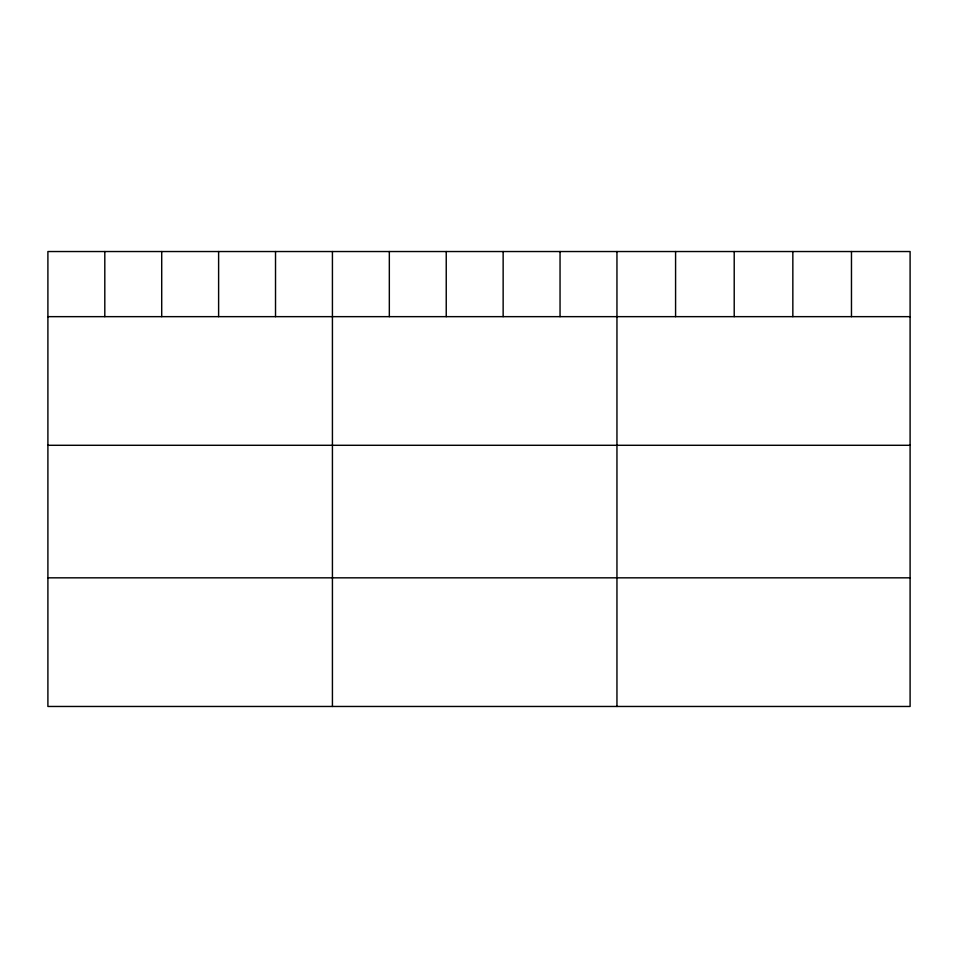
<?xml version="1.0" encoding="UTF-8"?>
<svg xmlns="http://www.w3.org/2000/svg" width="958" height="958" viewBox="0 0 958 958"><rect width="100%" height="100%" fill="white"/><g stroke="black" fill="none" stroke-linecap="round" stroke-linejoin="round"><path stroke-width="1.44" d="M910.1 316.655L910.1 706.465L47.9 706.465L47.9 251.535L910.1 251.535L910.1 316.655L47.9 316.655M47.9 445.29L910.1 445.29M47.9 577.83L910.1 577.83M851.47 251.535L851.47 316.655M792.841 251.535L792.841 316.655M734.211 251.535L734.211 316.655M675.582 251.535L675.582 316.655M616.952 251.535L616.952 706.465M560.047 251.535L560.047 316.655M503.142 251.535L503.142 316.655M446.236 251.535L446.236 316.655M389.331 251.535L389.331 316.655M332.426 251.535L332.426 706.465M275.521 251.535L275.521 316.655M218.616 251.535L218.616 316.655M161.71 251.535L161.71 316.655M104.805 251.535L104.805 316.655"/></g></svg>
